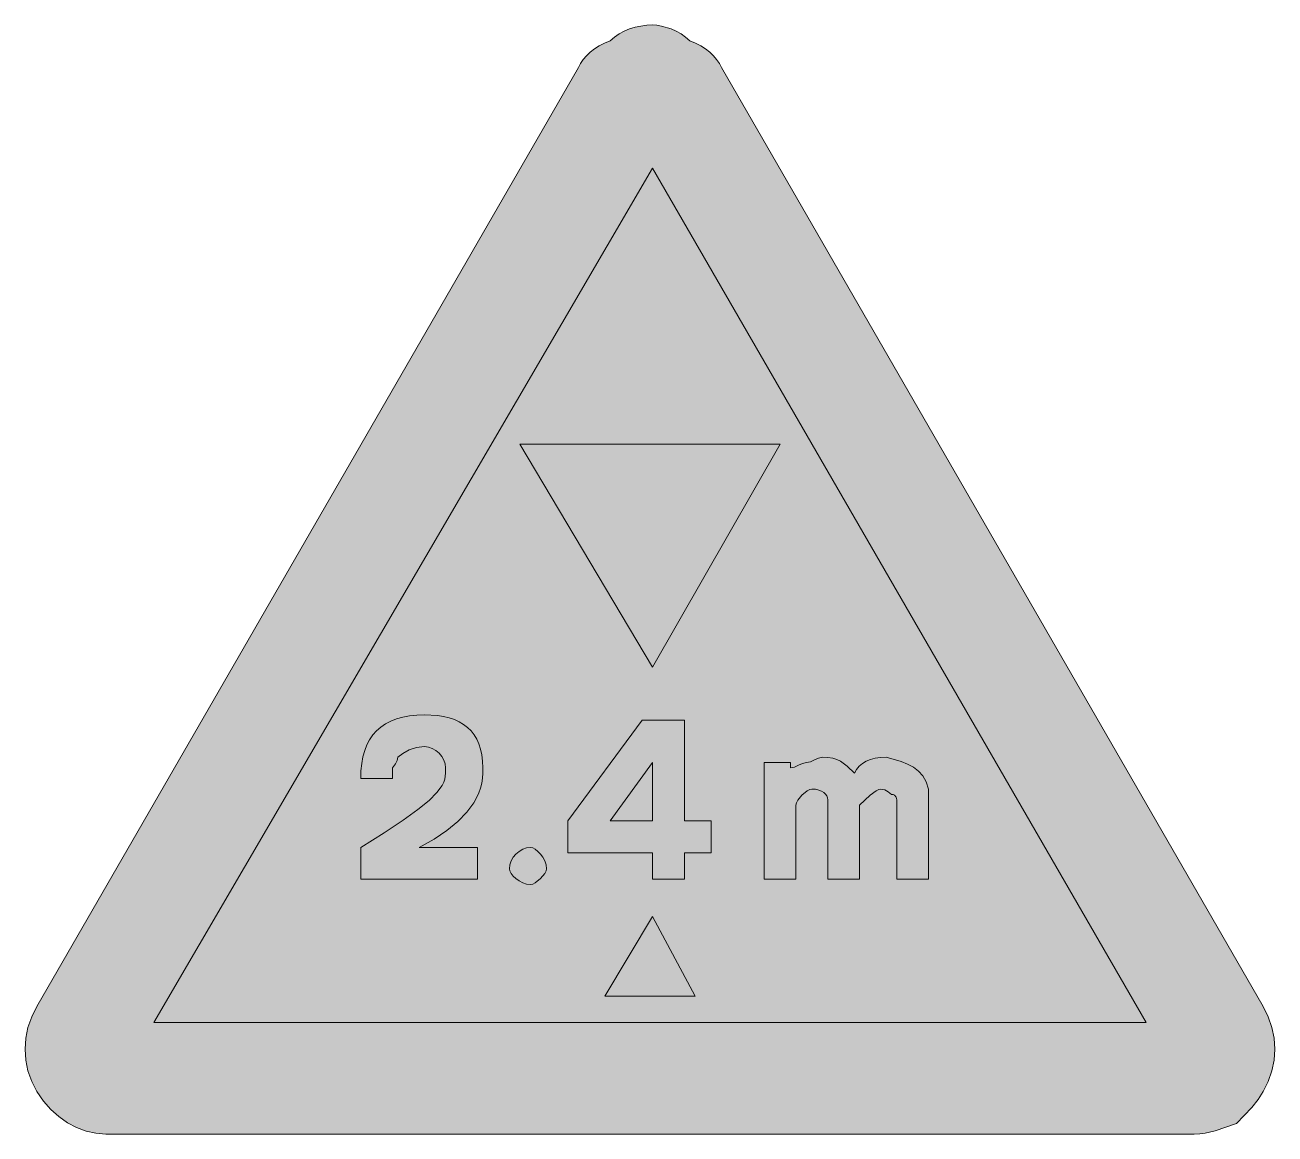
# Model space of a CAD drawing. Header units: metres. Extents: x 142 to 425, y 10 to 261.
import ezdxf

# ---------------------------------------------------------------- set-up
doc = ezdxf.new("R2010")
doc.units = ezdxf.units.M
for name, color, linetype, true_color in [('FILL_BLACK_000000', 7, 'Continuous', 0x000000), ('FILL_RED_FF0000', 7, 'Continuous', 0xff0000), ('FILL_WHITE_FFFFFF', 7, 'Continuous', 0xffffff)]:
    doc.layers.add(name, color=color, linetype=linetype, true_color=true_color)

msp = doc.modelspace()

# ---------------------------------------------------------------- hatches: boundary and pattern name
at = {"layer": 'FILL_BLACK_000000', "true_color": 0x000000}
h = msp.add_hatch(color=7, dxfattribs=at)
h.dxf.hatch_style = 1
h.paths.add_polyline_path([(284.01, 115.92), (254.01, 166.32), (312.81, 166.32), (284.01, 115.92)])
h = msp.add_hatch(color=7, dxfattribs=at)
h.dxf.hatch_style = 1
h.paths.add_polyline_path([(244.41, 75.12), (244.41, 67.92), (218.01, 67.92), (218.01, 75.12), (223.31, 78.45), (227.59, 81.29), (230.94, 83.71), (233.46, 85.77), (235.25, 87.55), (236.4, 89.13), (236.77, 89.86), (237.02, 90.56), (237.21, 91.92), (237.21, 93.12), (237.1, 94.02), (236.8, 94.88), (236.32, 95.69), (235.71, 96.42), (234.98, 97.03), (234.17, 97.51), (233.31, 97.81), (232.41, 97.92), (230.63, 97.71), (228.96, 97.17), (227.52, 96.4), (226.41, 95.52), (226.26, 94.77), (225.9, 94), (225.21, 93.12), (225.21, 90.72), (218.01, 90.72), (218.07, 92.46), (218.23, 94.09), (218.52, 95.61), (218.91, 97.02), (219.42, 98.31), (220.03, 99.49), (220.77, 100.56), (221.61, 101.52), (222.57, 102.36), (223.63, 103.09), (224.82, 103.71), (226.11, 104.22), (227.52, 104.61), (229.03, 104.89), (230.67, 105.06), (232.41, 105.12), (235.39, 104.95), (236.75, 104.73), (238.02, 104.43), (239.19, 104.03), (240.28, 103.54), (241.27, 102.95), (242.16, 102.27), (242.95, 101.49), (243.65, 100.61), (244.24, 99.63), (244.73, 98.54), (245.11, 97.35), (245.39, 96.05), (245.55, 94.64), (245.61, 93.12), (245.61, 91.92), (245.55, 90.8), (245.38, 89.67), (245.1, 88.55), (244.71, 87.44), (244.2, 86.33), (243.58, 85.23), (242.01, 83.07), (239.98, 80.96), (237.51, 78.93), (234.58, 76.97), (231.21, 75.12), (244.41, 75.12)])
h = msp.add_hatch(color=7, dxfattribs=at)
h.dxf.hatch_style = 1
h.paths.add_polyline_path([(297.21, 73.92), (291.21, 73.92), (291.21, 67.92), (284.01, 67.92), (284.01, 73.92), (264.81, 73.92), (264.81, 81.12), (281.61, 103.92), (291.21, 103.92), (291.21, 81.12), (297.21, 81.12), (297.21, 73.92)])
h.paths.add_polyline_path([(284.01, 81.12), (284.01, 94.32), (274.41, 81.12), (284.01, 81.12)], flags=16)
h = msp.add_hatch(color=7, dxfattribs=at)
h.dxf.hatch_style = 1
h.paths.add_polyline_path([(335.11, 88.21), (334.52, 87.93), (333.21, 86.97), (330.81, 84.72), (330.81, 83.52), (330.81, 67.92), (323.61, 67.92), (323.61, 85.92), (323.55, 86.37), (323.38, 86.8), (323.1, 87.21), (322.71, 87.57), (322.2, 87.88), (321.58, 88.11), (320.85, 88.27), (320.01, 88.32), (319.51, 88.21), (318.94, 87.93), (317.76, 86.97), (316.8, 85.79), (316.52, 85.22), (316.41, 84.72), (316.41, 83.52), (316.41, 67.92), (309.21, 67.92), (309.21, 94.32), (315.21, 94.32), (315.21, 93.12), (316.11, 93.31), (317.01, 93.72), (317.91, 94.13), (318.81, 94.32), (319.71, 94.51), (320.61, 94.92), (321.51, 95.33), (322.41, 95.52), (323.65, 95.46), (324.72, 95.29), (325.64, 95.01), (326.46, 94.62), (327.98, 93.49), (329.61, 91.92), (330.12, 92.76), (330.73, 93.49), (331.47, 94.11), (332.31, 94.62), (333.27, 95.01), (334.33, 95.29), (335.52, 95.46), (336.81, 95.52), (340.17, 94.56), (341.64, 93.98), (342.96, 93.27), (344.11, 92.39), (345.08, 91.3), (345.85, 89.96), (346.41, 88.32), (346.41, 87.12), (346.41, 67.92), (339.21, 67.92), (339.21, 85.92), (339.06, 86.52), (338.7, 86.93), (338.41, 87.07), (338.01, 87.12), (337.26, 87.72), (336.49, 88.13), (335.61, 88.32), (335.11, 88.21)])
h = msp.add_hatch(color=7, dxfattribs=at)
h.dxf.hatch_style = 1
h.paths.add_polyline_path([(259.9, 69.82), (259.62, 69.25), (258.66, 68.07), (257.48, 67.11), (256.91, 66.83), (256.41, 66.72), (255.51, 66.83), (254.65, 67.11), (253.84, 67.54), (253.11, 68.07), (252.5, 68.65), (252.02, 69.25), (251.72, 69.82), (251.61, 70.32), (251.72, 71.22), (252.02, 72.08), (252.5, 72.89), (253.11, 73.62), (253.84, 74.23), (254.65, 74.71), (255.51, 75.01), (256.41, 75.12), (256.91, 75.01), (257.48, 74.71), (258.08, 74.23), (258.66, 73.62), (259.19, 72.89), (259.62, 72.08), (259.9, 71.22), (260.01, 70.32), (259.9, 69.82)])
h = msp.add_hatch(color=7, dxfattribs=at)
h.dxf.hatch_style = 1
h.paths.add_polyline_path([(284.01, 59.52), (293.61, 41.52), (273.21, 41.52), (284.01, 59.52)])
at = {"layer": 'FILL_RED_FF0000', "true_color": 0xff0000}
h = msp.add_hatch(color=7, dxfattribs=at)
h.dxf.hatch_style = 1
h.paths.add_polyline_path([(267.21, 251.52), (267.72, 252.42), (268.33, 253.3), (269.07, 254.16), (269.91, 254.97), (270.87, 255.73), (271.93, 256.41), (273.12, 257.02), (274.41, 257.52), (275.36, 258.36), (276.42, 259.09), (277.55, 259.71), (278.76, 260.22), (280.02, 260.61), (281.33, 260.89), (282.66, 261.06), (284.01, 261.12), (284.96, 261.06), (286, 260.89), (288.21, 260.22), (289.33, 259.71), (290.42, 259.09), (291.46, 258.36), (292.41, 257.52), (293.7, 257.02), (294.88, 256.41), (295.95, 255.73), (296.91, 254.97), (297.75, 254.16), (298.48, 253.3), (299.1, 252.42), (299.61, 251.52), (422.01, 39.12), (423.19, 36.82), (424.03, 34.43), (424.54, 31.99), (424.71, 29.52), (424.54, 27.05), (424.03, 24.61), (423.19, 22.22), (422.01, 19.92), (420.9, 18.12), (419.46, 16.32), (416.01, 12.72), (411.21, 11.07), (408.92, 10.53), (407.71, 10.37), (406.41, 10.32), (160.41, 10.32), (158.16, 10.49), (155.95, 10.98), (153.79, 11.78), (151.71, 12.87), (149.75, 14.25), (147.92, 15.89), (146.27, 17.78), (144.81, 19.92), (143.63, 22.22), (142.78, 24.61), (142.28, 27.05), (142.11, 29.52), (142.28, 31.99), (142.78, 34.43), (143.63, 36.82), (144.81, 39.12), (267.21, 251.52)])
at = {"layer": 'FILL_WHITE_FFFFFF', "true_color": 0xffffff}
h = msp.add_hatch(color=7, dxfattribs=at)
h.dxf.hatch_style = 1
h.paths.add_polyline_path([(171.21, 35.52), (284.01, 228.72), (395.61, 35.52), (171.21, 35.52)])

# ---------------------------------------------------------------- linework, layer by layer
at = {"layer": 'FILL_BLACK_000000', "lineweight": 0, "true_color": 0x000000}
for points in [[(284.01, 115.92), (254.01, 166.32), (312.81, 166.32)], [(244.41, 75.12), (244.41, 67.92), (218.01, 67.92), (218.01, 75.12), (223.31, 78.45), (227.59, 81.29), (230.94, 83.71), (233.46, 85.77), (235.25, 87.55), (236.4, 89.13), (236.77, 89.86), (237.02, 90.56), (237.21, 91.92), (237.21, 93.12), (237.1, 94.02), (236.8, 94.88), (236.32, 95.69), (235.71, 96.42), (234.98, 97.03), (234.17, 97.51), (233.31, 97.81), (232.41, 97.92), (230.63, 97.71), (228.96, 97.17), (227.52, 96.4), (226.41, 95.52), (226.26, 94.77), (225.9, 94), (225.21, 93.12), (225.21, 90.72), (218.01, 90.72), (218.07, 92.46), (218.23, 94.09), (218.52, 95.61), (218.91, 97.02), (219.42, 98.31), (220.03, 99.49), (220.77, 100.56), (221.61, 101.52), (222.57, 102.36), (223.63, 103.09), (224.82, 103.71), (226.11, 104.22), (227.52, 104.61), (229.03, 104.89), (230.67, 105.06), (232.41, 105.12), (235.39, 104.95), (236.75, 104.73), (238.02, 104.43), (239.19, 104.03), (240.28, 103.54), (241.27, 102.95), (242.16, 102.27), (242.95, 101.49), (243.65, 100.61), (244.24, 99.63), (244.73, 98.54), (245.11, 97.35), (245.39, 96.05), (245.55, 94.64), (245.61, 93.12), (245.61, 91.92), (245.55, 90.8), (245.38, 89.67), (245.1, 88.55), (244.71, 87.44), (244.2, 86.33), (243.58, 85.23), (242.01, 83.07), (239.98, 80.96), (237.51, 78.93), (234.58, 76.97), (231.21, 75.12)], [(297.21, 73.92), (291.21, 73.92), (291.21, 67.92), (284.01, 67.92), (284.01, 73.92), (264.81, 73.92), (264.81, 81.12), (281.61, 103.92), (291.21, 103.92), (291.21, 81.12), (297.21, 81.12)], [(284.01, 81.12), (284.01, 94.32), (274.41, 81.12)], [(335.11, 88.21), (334.52, 87.93), (333.21, 86.97), (330.81, 84.72), (330.81, 83.52), (330.81, 67.92), (323.61, 67.92), (323.61, 85.92), (323.55, 86.37), (323.38, 86.8), (323.1, 87.21), (322.71, 87.57), (322.2, 87.88), (321.58, 88.11), (320.85, 88.27), (320.01, 88.32), (319.51, 88.21), (318.94, 87.93), (317.76, 86.97), (316.8, 85.79), (316.52, 85.22), (316.41, 84.72), (316.41, 83.52), (316.41, 67.92), (309.21, 67.92), (309.21, 94.32), (315.21, 94.32), (315.21, 93.12), (316.11, 93.31), (317.01, 93.72), (317.91, 94.13), (318.81, 94.32), (319.71, 94.51), (320.61, 94.92), (321.51, 95.33), (322.41, 95.52), (323.65, 95.46), (324.72, 95.29), (325.64, 95.01), (326.46, 94.62), (327.98, 93.49), (329.61, 91.92), (330.12, 92.76), (330.73, 93.49), (331.47, 94.11), (332.31, 94.62), (333.27, 95.01), (334.33, 95.29), (335.52, 95.46), (336.81, 95.52), (340.17, 94.56), (341.64, 93.98), (342.96, 93.27), (344.11, 92.39), (345.08, 91.3), (345.85, 89.96), (346.41, 88.32), (346.41, 87.12), (346.41, 67.92), (339.21, 67.92), (339.21, 85.92), (339.06, 86.52), (338.7, 86.93), (338.41, 87.07), (338.01, 87.12), (337.26, 87.72), (336.49, 88.13), (335.61, 88.32)], [(259.9, 69.82), (259.62, 69.25), (258.66, 68.07), (257.48, 67.11), (256.91, 66.83), (256.41, 66.72), (255.51, 66.83), (254.65, 67.11), (253.84, 67.54), (253.11, 68.07), (252.5, 68.65), (252.02, 69.25), (251.72, 69.82), (251.61, 70.32), (251.72, 71.22), (252.02, 72.08), (252.5, 72.89), (253.11, 73.62), (253.84, 74.23), (254.65, 74.71), (255.51, 75.01), (256.41, 75.12), (256.91, 75.01), (257.48, 74.71), (258.08, 74.23), (258.66, 73.62), (259.19, 72.89), (259.62, 72.08), (259.9, 71.22), (260.01, 70.32)], [(284.01, 59.52), (293.61, 41.52), (273.21, 41.52)]]:
    msp.add_lwpolyline(points, close=True, dxfattribs=at)
at = {"layer": 'FILL_RED_FF0000', "lineweight": 0, "true_color": 0xff0000}
msp.add_lwpolyline([(267.21, 251.52), (267.72, 252.42), (268.33, 253.3), (269.07, 254.16), (269.91, 254.97), (270.87, 255.73), (271.93, 256.41), (273.12, 257.02), (274.41, 257.52), (275.36, 258.36), (276.42, 259.09), (277.55, 259.71), (278.76, 260.22), (280.02, 260.61), (281.33, 260.89), (282.66, 261.06), (284.01, 261.12), (284.96, 261.06), (286, 260.89), (288.21, 260.22), (289.33, 259.71), (290.42, 259.09), (291.46, 258.36), (292.41, 257.52), (293.7, 257.02), (294.88, 256.41), (295.95, 255.73), (296.91, 254.97), (297.75, 254.16), (298.48, 253.3), (299.1, 252.42), (299.61, 251.52), (422.01, 39.12), (423.19, 36.82), (424.03, 34.43), (424.54, 31.99), (424.71, 29.52), (424.54, 27.05), (424.03, 24.61), (423.19, 22.22), (422.01, 19.92), (420.9, 18.12), (419.46, 16.32), (416.01, 12.72), (411.21, 11.07), (408.92, 10.53), (407.71, 10.37), (406.41, 10.32), (160.41, 10.32), (158.16, 10.49), (155.95, 10.98), (153.79, 11.78), (151.71, 12.87), (149.75, 14.25), (147.92, 15.89), (146.27, 17.78), (144.81, 19.92), (143.63, 22.22), (142.78, 24.61), (142.28, 27.05), (142.11, 29.52), (142.28, 31.99), (142.78, 34.43), (143.63, 36.82), (144.81, 39.12)], close=True, dxfattribs=at)
at = {"layer": 'FILL_WHITE_FFFFFF', "lineweight": 0, "true_color": 0xff0000}
msp.add_lwpolyline([(171.21, 35.52), (284.01, 228.72), (395.61, 35.52)], close=True, dxfattribs=at)

doc.saveas('drawing.dxf')
